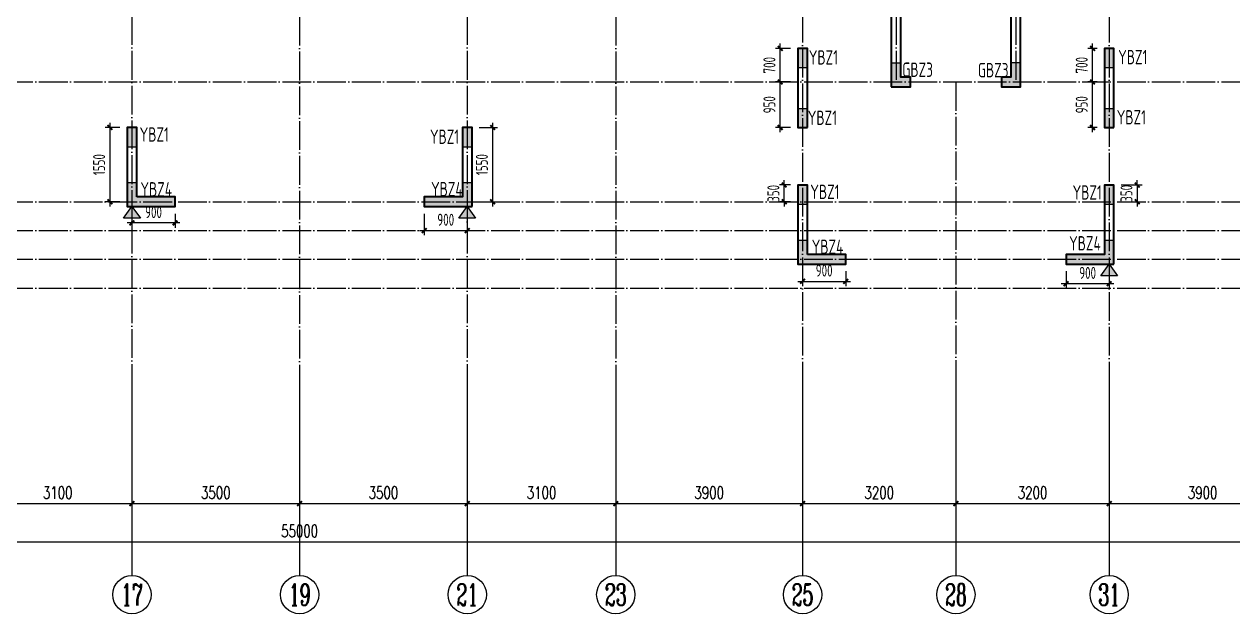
# Model space of a CAD drawing. Extents: x 393367 to 3005760, y 4998 to 826018.
# Drawn here: x 2373485 to 2398716, y 487677 to 499984 of the extents above; entities that cross this region are included whole.
import ezdxf
from ezdxf.enums import TextEntityAlignment as Align

# ---------------------------------------------------------------- set-up
doc = ezdxf.new("R2010")
doc.units = 0
doc.header["$LTSCALE"] = 1000
doc.linetypes.add('DOTE', pattern=[2.42, 2, -0.2, 0.02, -0.2])
doc.linetypes.add('H1墙柱虚线', pattern=[2.8, 2, -0.8])
doc.layers.get('0').update_dxf_attribs({"linetype": 'CONTINUOUS'})
doc.layers.get('Defpoints').update_dxf_attribs({"linetype": 'CONTINUOUS'})
for name, color, linetype in [('AXIS', 3, 'CONTINUOUS'), ('AXIS_TEXT', 7, 'CONTINUOUS'), ('COLU_HATCH', 251, 'CONTINUOUS'), ('COLU_TH', 5, 'CONTINUOUS'), ('DIM', 3, 'CONTINUOUS'), ('DOTE', 8, 'DOTE'), ('S-WALL-WLINE2', 191, 'H1墙柱虚线'), ('S-砼墙', 150, 'CONTINUOUS'), ('TEXT', 7, 'CONTINUOUS'), ('WALL', 130, 'CONTINUOUS')]:
    doc.layers.add(name, color=color, linetype=linetype)
doc.styles.add('_TCH_AXIS', font='COMPLEX', dxfattribs={"bigfont": 'GBCBIG'})
doc.styles.add('_TCH_DIM_T3', font='SIMPLEX', dxfattribs={"width": 0.705882, "bigfont": 'GBCBIG'})
doc.styles.add('COMPLEX', font='COMPLEX')
doc.styles.add('TSSD_Rein', font='Tssdeng.shx', dxfattribs={"width": 0.7, "bigfont": 'hztxt.shx'})
doc.dimstyles.new('_TCH_ARCH&&100', dxfattribs={"dimtxt": 255, "dimasz": 100, "dimexe": 250, "dimexo": 300, "dimgap": 100, "dimtad": 1, "dimdec": 0, "dimzin": 0, "dimdsep": 46, "dimtxsty": '_TCH_DIM_T3', "dimblk": 'ARCHTICK', "dimcen": 0.09, "dimclrt": 7, "dimazin": 2, "dimtfac": 1, "dimtdec": 0, "dimtix": 1, "dimtmove": 2, "dimatfit": 3, "dimldrblk": 'ARCHTICK', "dimfxl": 1, "dimtolj": 1, "dimtzin": 0, "dimarcsym": 0})
doc.dimstyles.new('TSSD_100_100$0', dxfattribs={"dimtxt": 250, "dimasz": 100, "dimexe": 100, "dimexo": 250, "dimgap": 100, "dimtad": 1, "dimdec": 0, "dimzin": 0, "dimdsep": 46, "dimtxsty": 'TSSD_Rein', "dimblk": 'ARCHTICK', "dimcen": 0, "dimdle": 100, "dimclrt": 7, "dimadec": 0, "dimazin": 0, "dimtfac": 1, "dimtdec": 0, "dimtix": 1, "dimtmove": 2, "dimatfit": 3, "dimldrblk": '_tsdbk', "dimfxl": 1, "dimtolj": 1, "dimtzin": 0, "dimarcsym": 0})

# ---------------------------------------------------------------- blocks, each defined once
blk = doc.blocks.new('_ArchTick')
at = {"color": 0, "linetype": 'ByBlock', "const_width": 0.4}
blk.add_lwpolyline([(-0.5, -0.5), (0.5, 0.5)], dxfattribs=at)
blk = doc.blocks.new('*D57')
at = {"layer": 'AXIS', "color": 0, "lineweight": -2, "transparency": 16777216}
for p, q in [((2396135, 492177), (2396135, 489727)), ((2400035, 492177), (2400035, 489727)), ((2396135, 489977), (2400035, 489977))]:
    blk.add_line(p, q, dxfattribs=at)
at = {"layer": 'Defpoints', "color": 0, "transparency": 16777216}
for p in [(2396135, 492477), (2400035, 492477), (2400035, 489977)]:
    blk.add_point(p, dxfattribs=at)
at = {"layer": 'AXIS', "color": 0, "lineweight": -2, "transparency": 16777216, "xscale": 100, "yscale": 100, "zscale": 100, "rotation": 180}
blk.add_blockref('_ArchTick', (2396135, 489977), dxfattribs=at)
at = {"layer": 'AXIS', "color": 0, "lineweight": -2, "transparency": 16777216, "xscale": 100, "yscale": 100, "zscale": 100}
blk.add_blockref('_ArchTick', (2400035, 489977), dxfattribs=at)
at = {"layer": 'AXIS', "color": 7, "transparency": 16777216, "insert": (2398085, 490204), "char_height": 255, "attachment_point": 5, "style": '_TCH_DIM_T3'}
blk.add_mtext('\\A1;3900', dxfattribs=at)
blk = doc.blocks.new('*D58')
at = {"layer": 'AXIS', "color": 0, "lineweight": -2, "transparency": 16777216}
for p, q in [((2392935, 492177), (2392935, 489727)), ((2396135, 492177), (2396135, 489727)), ((2392935, 489977), (2396135, 489977))]:
    blk.add_line(p, q, dxfattribs=at)
at = {"layer": 'Defpoints', "color": 0, "transparency": 16777216}
for p in [(2392935, 492477), (2396135, 492477), (2396135, 489977)]:
    blk.add_point(p, dxfattribs=at)
at = {"layer": 'AXIS', "color": 0, "lineweight": -2, "transparency": 16777216, "xscale": 100, "yscale": 100, "zscale": 100, "rotation": 180}
blk.add_blockref('_ArchTick', (2392935, 489977), dxfattribs=at)
at = {"layer": 'AXIS', "color": 0, "lineweight": -2, "transparency": 16777216, "xscale": 100, "yscale": 100, "zscale": 100}
blk.add_blockref('_ArchTick', (2396135, 489977), dxfattribs=at)
at = {"layer": 'AXIS', "color": 7, "transparency": 16777216, "insert": (2394535, 490204), "char_height": 255, "attachment_point": 5, "style": '_TCH_DIM_T3'}
blk.add_mtext('\\A1;3200', dxfattribs=at)
blk = doc.blocks.new('*D59')
at = {"layer": 'AXIS', "color": 0, "lineweight": -2, "transparency": 16777216}
for p, q in [((2389735, 492177), (2389735, 489727)), ((2392935, 492177), (2392935, 489727)), ((2389735, 489977), (2392935, 489977))]:
    blk.add_line(p, q, dxfattribs=at)
at = {"layer": 'Defpoints', "color": 0, "transparency": 16777216}
for p in [(2389735, 492477), (2392935, 492477), (2392935, 489977)]:
    blk.add_point(p, dxfattribs=at)
at = {"layer": 'AXIS', "color": 0, "lineweight": -2, "transparency": 16777216, "xscale": 100, "yscale": 100, "zscale": 100, "rotation": 180}
blk.add_blockref('_ArchTick', (2389735, 489977), dxfattribs=at)
at = {"layer": 'AXIS', "color": 0, "lineweight": -2, "transparency": 16777216, "xscale": 100, "yscale": 100, "zscale": 100}
blk.add_blockref('_ArchTick', (2392935, 489977), dxfattribs=at)
at = {"layer": 'AXIS', "color": 7, "transparency": 16777216, "insert": (2391335, 490204), "char_height": 255, "attachment_point": 5, "style": '_TCH_DIM_T3'}
blk.add_mtext('\\A1;3200', dxfattribs=at)
blk = doc.blocks.new('*D60')
at = {"layer": 'AXIS', "color": 0, "lineweight": -2, "transparency": 16777216}
for p, q in [((2385835, 492177), (2385835, 489727)), ((2389735, 492177), (2389735, 489727)), ((2385835, 489977), (2389735, 489977))]:
    blk.add_line(p, q, dxfattribs=at)
at = {"layer": 'Defpoints', "color": 0, "transparency": 16777216}
for p in [(2385835, 492477), (2389735, 492477), (2389735, 489977)]:
    blk.add_point(p, dxfattribs=at)
at = {"layer": 'AXIS', "color": 0, "lineweight": -2, "transparency": 16777216, "xscale": 100, "yscale": 100, "zscale": 100, "rotation": 180}
blk.add_blockref('_ArchTick', (2385835, 489977), dxfattribs=at)
at = {"layer": 'AXIS', "color": 0, "lineweight": -2, "transparency": 16777216, "xscale": 100, "yscale": 100, "zscale": 100}
blk.add_blockref('_ArchTick', (2389735, 489977), dxfattribs=at)
at = {"layer": 'AXIS', "color": 7, "transparency": 16777216, "insert": (2387785, 490204), "char_height": 255, "attachment_point": 5, "style": '_TCH_DIM_T3'}
blk.add_mtext('\\A1;3900', dxfattribs=at)
blk = doc.blocks.new('*D61')
at = {"layer": 'AXIS', "color": 0, "lineweight": -2, "transparency": 16777216}
for p, q in [((2382735, 492177), (2382735, 489727)), ((2385835, 492177), (2385835, 489727)), ((2382735, 489977), (2385835, 489977))]:
    blk.add_line(p, q, dxfattribs=at)
at = {"layer": 'Defpoints', "color": 0, "transparency": 16777216}
for p in [(2382735, 492477), (2385835, 492477), (2385835, 489977)]:
    blk.add_point(p, dxfattribs=at)
at = {"layer": 'AXIS', "color": 0, "lineweight": -2, "transparency": 16777216, "xscale": 100, "yscale": 100, "zscale": 100, "rotation": 180}
blk.add_blockref('_ArchTick', (2382735, 489977), dxfattribs=at)
at = {"layer": 'AXIS', "color": 0, "lineweight": -2, "transparency": 16777216, "xscale": 100, "yscale": 100, "zscale": 100}
blk.add_blockref('_ArchTick', (2385835, 489977), dxfattribs=at)
at = {"layer": 'AXIS', "color": 7, "transparency": 16777216, "insert": (2384285, 490204), "char_height": 255, "attachment_point": 5, "style": '_TCH_DIM_T3'}
blk.add_mtext('\\A1;3100', dxfattribs=at)
blk = doc.blocks.new('*D62')
at = {"layer": 'AXIS', "color": 0, "lineweight": -2, "transparency": 16777216}
for p, q in [((2379235, 492177), (2379235, 489727)), ((2382735, 492177), (2382735, 489727)), ((2379235, 489977), (2382735, 489977))]:
    blk.add_line(p, q, dxfattribs=at)
at = {"layer": 'Defpoints', "color": 0, "transparency": 16777216}
for p in [(2379235, 492477), (2382735, 492477), (2382735, 489977)]:
    blk.add_point(p, dxfattribs=at)
at = {"layer": 'AXIS', "color": 0, "lineweight": -2, "transparency": 16777216, "xscale": 100, "yscale": 100, "zscale": 100, "rotation": 180}
blk.add_blockref('_ArchTick', (2379235, 489977), dxfattribs=at)
at = {"layer": 'AXIS', "color": 0, "lineweight": -2, "transparency": 16777216, "xscale": 100, "yscale": 100, "zscale": 100}
blk.add_blockref('_ArchTick', (2382735, 489977), dxfattribs=at)
at = {"layer": 'AXIS', "color": 7, "transparency": 16777216, "insert": (2380985, 490204), "char_height": 255, "attachment_point": 5, "style": '_TCH_DIM_T3'}
blk.add_mtext('\\A1;3500', dxfattribs=at)
blk = doc.blocks.new('*D106')
at = {"layer": 'AXIS', "color": 0, "lineweight": -2, "transparency": 16777216}
for p, q in [((2372635, 492177), (2372635, 489727)), ((2375735, 492177), (2375735, 489727)), ((2372635, 489977), (2375735, 489977))]:
    blk.add_line(p, q, dxfattribs=at)
at = {"layer": 'Defpoints', "color": 0, "transparency": 16777216}
for p in [(2372635, 492477), (2375735, 492477), (2375735, 489977)]:
    blk.add_point(p, dxfattribs=at)
at = {"layer": 'AXIS', "color": 0, "lineweight": -2, "transparency": 16777216, "xscale": 100, "yscale": 100, "zscale": 100, "rotation": 180}
blk.add_blockref('_ArchTick', (2372635, 489977), dxfattribs=at)
at = {"layer": 'AXIS', "color": 0, "lineweight": -2, "transparency": 16777216, "xscale": 100, "yscale": 100, "zscale": 100}
blk.add_blockref('_ArchTick', (2375735, 489977), dxfattribs=at)
at = {"layer": 'AXIS', "color": 7, "transparency": 16777216, "insert": (2374185, 490204), "char_height": 255, "attachment_point": 5, "style": '_TCH_DIM_T3'}
blk.add_mtext('\\A1;3100', dxfattribs=at)
blk = doc.blocks.new('*D107')
at = {"layer": 'AXIS', "color": 0, "lineweight": -2, "transparency": 16777216}
for p, q in [((2375735, 492177), (2375735, 489727)), ((2379235, 492177), (2379235, 489727)), ((2375735, 489977), (2379235, 489977))]:
    blk.add_line(p, q, dxfattribs=at)
at = {"layer": 'Defpoints', "color": 0, "transparency": 16777216}
for p in [(2375735, 492477), (2379235, 492477), (2379235, 489977)]:
    blk.add_point(p, dxfattribs=at)
at = {"layer": 'AXIS', "color": 0, "lineweight": -2, "transparency": 16777216, "xscale": 100, "yscale": 100, "zscale": 100, "rotation": 180}
blk.add_blockref('_ArchTick', (2375735, 489977), dxfattribs=at)
at = {"layer": 'AXIS', "color": 0, "lineweight": -2, "transparency": 16777216, "xscale": 100, "yscale": 100, "zscale": 100}
blk.add_blockref('_ArchTick', (2379235, 489977), dxfattribs=at)
at = {"layer": 'AXIS', "color": 7, "transparency": 16777216, "insert": (2377485, 490204), "char_height": 255, "attachment_point": 5, "style": '_TCH_DIM_T3'}
blk.add_mtext('\\A1;3500', dxfattribs=at)
blk = doc.blocks.new('*D108')
at = {"layer": 'AXIS', "color": 0, "lineweight": -2, "transparency": 16777216}
for p, q in [((2351735, 492177), (2351735, 488927)), ((2406735, 492177), (2406735, 488927)), ((2351735, 489177), (2406735, 489177))]:
    blk.add_line(p, q, dxfattribs=at)
at = {"layer": 'Defpoints', "color": 0, "transparency": 16777216}
for p in [(2351735, 492477), (2406735, 492477), (2406735, 489177)]:
    blk.add_point(p, dxfattribs=at)
at = {"layer": 'AXIS', "color": 0, "lineweight": -2, "transparency": 16777216, "xscale": 100, "yscale": 100, "zscale": 100, "rotation": 180}
blk.add_blockref('_ArchTick', (2351735, 489177), dxfattribs=at)
at = {"layer": 'AXIS', "color": 0, "lineweight": -2, "transparency": 16777216, "xscale": 100, "yscale": 100, "zscale": 100}
blk.add_blockref('_ArchTick', (2406735, 489177), dxfattribs=at)
at = {"layer": 'AXIS', "color": 7, "transparency": 16777216, "insert": (2379235, 489404), "char_height": 255, "attachment_point": 5, "style": '_TCH_DIM_T3'}
blk.add_mtext('\\A1;55000', dxfattribs=at)
blk = doc.blocks.new('_axiso')
blk.add_circle((0, 0), 0.5)
at = {"layer": 'AXIS_TEXT', "style": 'COMPLEX', "width": 1.041667}
blk.add_attdef('A', text='', height=0.56, dxfattribs=at).set_placement((-0.25, -0.28), (0.25, -0.28), align=Align.FIT)
blk = doc.blocks.new('*D181')
at = {"layer": 'Defpoints', "color": 0, "transparency": 16777216}
for p in [(2375735, 497827), (2375274, 496277), (2375735, 496277)]:
    blk.add_point(p, dxfattribs=at)
at = {"layer": 'DIM', "color": 0, "lineweight": -2, "transparency": 16777216}
for p, q in [((2375485, 497827), (2375174, 497827)), ((2375274, 497927), (2375274, 496177)), ((2375485, 496277), (2375174, 496277))]:
    blk.add_line(p, q, dxfattribs=at)
at = {"layer": 'DIM', "color": 0, "lineweight": -2, "transparency": 16777216, "xscale": 100, "yscale": 100, "zscale": 100}
for p, rotation in [((2375274, 497827), 90), ((2375274, 496277), 270)]:
    blk.add_blockref('_ArchTick', p, dxfattribs=dict(at, rotation=rotation))
at = {"layer": 'DIM', "color": 7, "transparency": 16777216, "insert": (2375049, 497052), "char_height": 250, "attachment_point": 5, "rotation": 90, "style": 'TSSD_Rein'}
blk.add_mtext('\\A1;1550', dxfattribs=at)
blk = doc.blocks.new('_tsdbk')
blk.add_line((-1, 0), (0, 0))
at = {"const_width": 0.5}
blk.add_lwpolyline([(-0.7, -0.7), (0.7, 0.7)], dxfattribs=at)
blk = doc.blocks.new('*D182')
at = {"layer": 'Defpoints', "color": 0, "transparency": 16777216}
for p in [(2375735, 496277), (2376635, 496277), (2375735, 495836)]:
    blk.add_point(p, dxfattribs=at)
at = {"layer": 'DIM', "color": 0, "lineweight": -2, "transparency": 16777216}
for p, q in [((2376735, 495836), (2375635, 495836)), ((2375735, 496027), (2375735, 495736)), ((2376635, 496027), (2376635, 495736))]:
    blk.add_line(p, q, dxfattribs=at)
at = {"layer": 'DIM', "color": 0, "lineweight": -2, "transparency": 16777216, "xscale": 100, "yscale": 100, "zscale": 100, "rotation": 180}
blk.add_blockref('_ArchTick', (2375735, 495836), dxfattribs=at)
at = {"layer": 'DIM', "color": 0, "lineweight": -2, "transparency": 16777216, "xscale": 100, "yscale": 100, "zscale": 100}
blk.add_blockref('_ArchTick', (2376635, 495836), dxfattribs=at)
at = {"layer": 'DIM', "color": 7, "transparency": 16777216, "insert": (2376185, 496061), "char_height": 250, "attachment_point": 5, "style": 'TSSD_Rein'}
blk.add_mtext('\\A1;900', dxfattribs=at)
blk = doc.blocks.new('*D226')
at = {"layer": 'Defpoints', "color": 0, "transparency": 16777216}
for p in [(2381835, 496277), (2382735, 496277), (2382735, 495677)]:
    blk.add_point(p, dxfattribs=at)
at = {"layer": 'DIM', "color": 0, "lineweight": -2, "transparency": 16777216}
for p, q in [((2381835, 496027), (2381835, 495577)), ((2382735, 496027), (2382735, 495577)), ((2381735, 495677), (2382835, 495677))]:
    blk.add_line(p, q, dxfattribs=at)
at = {"layer": 'DIM', "color": 0, "lineweight": -2, "transparency": 16777216, "xscale": 100, "yscale": 100, "zscale": 100, "rotation": 180}
blk.add_blockref('_ArchTick', (2381835, 495677), dxfattribs=at)
at = {"layer": 'DIM', "color": 0, "lineweight": -2, "transparency": 16777216, "xscale": 100, "yscale": 100, "zscale": 100}
blk.add_blockref('_ArchTick', (2382735, 495677), dxfattribs=at)
at = {"layer": 'DIM', "color": 7, "transparency": 16777216, "insert": (2382285, 495902), "char_height": 250, "attachment_point": 5, "style": 'TSSD_Rein'}
blk.add_mtext('\\A1;900', dxfattribs=at)
blk = doc.blocks.new('*D227')
at = {"layer": 'Defpoints', "color": 0, "transparency": 16777216}
for p in [(2382735, 497827), (2383265, 497827), (2382735, 496277)]:
    blk.add_point(p, dxfattribs=at)
at = {"layer": 'DIM', "color": 0, "lineweight": -2, "transparency": 16777216}
for p, q in [((2382985, 497827), (2383365, 497827)), ((2383265, 496177), (2383265, 497927)), ((2382985, 496277), (2383365, 496277))]:
    blk.add_line(p, q, dxfattribs=at)
at = {"layer": 'DIM', "color": 0, "lineweight": -2, "transparency": 16777216, "xscale": 100, "yscale": 100, "zscale": 100}
for p, rotation in [((2383265, 497827), 90), ((2383265, 496277), 270)]:
    blk.add_blockref('_ArchTick', p, dxfattribs=dict(at, rotation=rotation))
at = {"layer": 'DIM', "color": 7, "transparency": 16777216, "insert": (2383040, 497052), "char_height": 250, "attachment_point": 5, "rotation": 90, "style": 'TSSD_Rein'}
blk.add_mtext('\\A1;1550', dxfattribs=at)
blk = doc.blocks.new('*D228')
at = {"layer": 'Defpoints', "color": 0, "transparency": 16777216}
for p in [(2389350, 496627), (2389735, 496627), (2389735, 496277)]:
    blk.add_point(p, dxfattribs=at)
at = {"layer": 'DIM', "color": 0, "lineweight": -2, "transparency": 16777216}
for p, q in [((2389485, 496627), (2389250, 496627)), ((2389350, 496627), (2389350, 496727)), ((2389350, 496277), (2389350, 496627)), ((2389485, 496277), (2389250, 496277)), ((2389350, 496277), (2389350, 496177))]:
    blk.add_line(p, q, dxfattribs=at)
at = {"layer": 'DIM', "color": 0, "lineweight": -2, "transparency": 16777216, "xscale": 100, "yscale": 100, "zscale": 100}
for p, rotation in [((2389350, 496627), 270), ((2389350, 496277), 90)]:
    blk.add_blockref('_ArchTick', p, dxfattribs=dict(at, rotation=rotation))
at = {"layer": 'DIM', "color": 7, "transparency": 16777216, "insert": (2389125, 496452), "char_height": 250, "attachment_point": 5, "rotation": 90, "style": 'TSSD_Rein'}
blk.add_mtext('\\A1;350', dxfattribs=at)
blk = doc.blocks.new('*D211')
at = {"layer": 'Defpoints', "color": 0, "transparency": 16777216}
for p in [(2389735, 495077), (2390635, 495077), (2390635, 494616)]:
    blk.add_point(p, dxfattribs=at)
at = {"layer": 'DIM', "color": 0, "lineweight": -2, "transparency": 16777216}
for p, q in [((2389735, 494827), (2389735, 494516)), ((2390635, 494827), (2390635, 494516)), ((2389635, 494616), (2390735, 494616))]:
    blk.add_line(p, q, dxfattribs=at)
at = {"layer": 'DIM', "color": 0, "lineweight": -2, "transparency": 16777216, "xscale": 100, "yscale": 100, "zscale": 100, "rotation": 180}
blk.add_blockref('_ArchTick', (2389735, 494616), dxfattribs=at)
at = {"layer": 'DIM', "color": 0, "lineweight": -2, "transparency": 16777216, "xscale": 100, "yscale": 100, "zscale": 100}
blk.add_blockref('_ArchTick', (2390635, 494616), dxfattribs=at)
at = {"layer": 'DIM', "color": 7, "transparency": 16777216, "insert": (2390185, 494841), "char_height": 250, "attachment_point": 5, "style": 'TSSD_Rein'}
blk.add_mtext('\\A1;900', dxfattribs=at)
blk = doc.blocks.new('*D212')
at = {"layer": 'Defpoints', "color": 0, "transparency": 16777216}
for p in [(2395235, 495077), (2396135, 495077), (2395235, 494567)]:
    blk.add_point(p, dxfattribs=at)
at = {"layer": 'DIM', "color": 0, "lineweight": -2, "transparency": 16777216}
for p, q in [((2395235, 494827), (2395235, 494467)), ((2396135, 494827), (2396135, 494467)), ((2396235, 494567), (2395135, 494567))]:
    blk.add_line(p, q, dxfattribs=at)
at = {"layer": 'DIM', "color": 0, "lineweight": -2, "transparency": 16777216, "xscale": 100, "yscale": 100, "zscale": 100, "rotation": 180}
blk.add_blockref('_ArchTick', (2395235, 494567), dxfattribs=at)
at = {"layer": 'DIM', "color": 0, "lineweight": -2, "transparency": 16777216, "xscale": 100, "yscale": 100, "zscale": 100}
blk.add_blockref('_ArchTick', (2396135, 494567), dxfattribs=at)
at = {"layer": 'DIM', "color": 7, "transparency": 16777216, "insert": (2395685, 494792), "char_height": 250, "attachment_point": 5, "style": 'TSSD_Rein'}
blk.add_mtext('\\A1;900', dxfattribs=at)
blk = doc.blocks.new('*D213')
at = {"layer": 'Defpoints', "color": 0, "transparency": 16777216}
for p in [(2396135, 496627), (2396135, 496277), (2396721, 496277)]:
    blk.add_point(p, dxfattribs=at)
at = {"layer": 'DIM', "color": 0, "lineweight": -2, "transparency": 16777216}
for p, q in [((2396385, 496627), (2396821, 496627)), ((2396721, 496627), (2396721, 496727)), ((2396721, 496627), (2396721, 496277)), ((2396385, 496277), (2396821, 496277)), ((2396721, 496277), (2396721, 496177))]:
    blk.add_line(p, q, dxfattribs=at)
at = {"layer": 'DIM', "color": 0, "lineweight": -2, "transparency": 16777216, "xscale": 100, "yscale": 100, "zscale": 100}
for p, rotation in [((2396721, 496627), 270), ((2396721, 496277), 90)]:
    blk.add_blockref('_ArchTick', p, dxfattribs=dict(at, rotation=rotation))
at = {"layer": 'DIM', "color": 7, "transparency": 16777216, "insert": (2396496, 496452), "char_height": 250, "attachment_point": 5, "rotation": 90, "style": 'TSSD_Rein'}
blk.add_mtext('\\A1;350', dxfattribs=at)
blk = doc.blocks.new('*D214')
at = {"layer": 'Defpoints', "color": 0, "transparency": 16777216}
for p in [(2389267, 498777), (2389735, 498777), (2389735, 497827)]:
    blk.add_point(p, dxfattribs=at)
at = {"layer": 'DIM', "color": 0, "lineweight": -2, "transparency": 16777216}
for p, q in [((2389267, 497727), (2389267, 498877)), ((2389485, 498777), (2389167, 498777)), ((2389485, 497827), (2389167, 497827))]:
    blk.add_line(p, q, dxfattribs=at)
at = {"layer": 'DIM', "color": 0, "lineweight": -2, "transparency": 16777216, "xscale": 100, "yscale": 100, "zscale": 100}
for p, rotation in [((2389267, 498777), 90), ((2389267, 497827), 270)]:
    blk.add_blockref('_ArchTick', p, dxfattribs=dict(at, rotation=rotation))
at = {"layer": 'DIM', "color": 7, "transparency": 16777216, "insert": (2389042, 498302), "char_height": 250, "attachment_point": 5, "rotation": 90, "style": 'TSSD_Rein'}
blk.add_mtext('\\A1;950', dxfattribs=at)
blk = doc.blocks.new('*D215')
at = {"layer": 'Defpoints', "color": 0, "transparency": 16777216}
for p in [(2389267, 499477), (2389735, 499477), (2389735, 498777)]:
    blk.add_point(p, dxfattribs=at)
at = {"layer": 'DIM', "color": 0, "lineweight": -2, "transparency": 16777216}
for p, q in [((2389485, 499477), (2389167, 499477)), ((2389267, 498677), (2389267, 499577)), ((2389485, 498777), (2389167, 498777))]:
    blk.add_line(p, q, dxfattribs=at)
at = {"layer": 'DIM', "color": 0, "lineweight": -2, "transparency": 16777216, "xscale": 100, "yscale": 100, "zscale": 100}
for p, rotation in [((2389267, 499477), 90), ((2389267, 498777), 270)]:
    blk.add_blockref('_ArchTick', p, dxfattribs=dict(at, rotation=rotation))
at = {"layer": 'DIM', "color": 7, "transparency": 16777216, "insert": (2389042, 499127), "char_height": 250, "attachment_point": 5, "rotation": 90, "style": 'TSSD_Rein'}
blk.add_mtext('\\A1;700', dxfattribs=at)
blk = doc.blocks.new('*D216')
at = {"layer": 'Defpoints', "color": 0, "transparency": 16777216}
for p in [(2395787, 498777), (2396135, 498777), (2396135, 497827)]:
    blk.add_point(p, dxfattribs=at)
at = {"layer": 'DIM', "color": 0, "lineweight": -2, "transparency": 16777216}
for p, q in [((2395787, 497727), (2395787, 498877)), ((2395885, 498777), (2395687, 498777)), ((2395885, 497827), (2395687, 497827))]:
    blk.add_line(p, q, dxfattribs=at)
at = {"layer": 'DIM', "color": 0, "lineweight": -2, "transparency": 16777216, "xscale": 100, "yscale": 100, "zscale": 100}
for p, rotation in [((2395787, 498777), 90), ((2395787, 497827), 270)]:
    blk.add_blockref('_ArchTick', p, dxfattribs=dict(at, rotation=rotation))
at = {"layer": 'DIM', "color": 7, "transparency": 16777216, "insert": (2395562, 498302), "char_height": 250, "attachment_point": 5, "rotation": 90, "style": 'TSSD_Rein'}
blk.add_mtext('\\A1;950', dxfattribs=at)
blk = doc.blocks.new('*D217')
at = {"layer": 'Defpoints', "color": 0, "transparency": 16777216}
for p in [(2395787, 499477), (2396135, 499477), (2396135, 498777)]:
    blk.add_point(p, dxfattribs=at)
at = {"layer": 'DIM', "color": 0, "lineweight": -2, "transparency": 16777216}
for p, q in [((2395885, 499477), (2395687, 499477)), ((2395787, 498677), (2395787, 499577)), ((2395885, 498777), (2395687, 498777))]:
    blk.add_line(p, q, dxfattribs=at)
at = {"layer": 'DIM', "color": 0, "lineweight": -2, "transparency": 16777216, "xscale": 100, "yscale": 100, "zscale": 100}
for p, rotation in [((2395787, 499477), 90), ((2395787, 498777), 270)]:
    blk.add_blockref('_ArchTick', p, dxfattribs=dict(at, rotation=rotation))
at = {"layer": 'DIM', "color": 7, "transparency": 16777216, "insert": (2395562, 499127), "char_height": 250, "attachment_point": 5, "rotation": 90, "style": 'TSSD_Rein'}
blk.add_mtext('\\A1;700', dxfattribs=at)

msp = doc.modelspace()

# ---------------------------------------------------------------- hatches: boundary and pattern name
at = {"layer": 'COLU_HATCH'}
for points in [[(2389834.95068, 499476.99072), (2389634.95068, 499476.99072), (2389634.95068, 499076.99072), (2389834.95068, 499076.99072)], [(2396235.14402, 499476.99072), (2396035.14402, 499476.99072), (2396035.14402, 499076.99072), (2396235.14402, 499076.99072)], [(2391784.94917, 498876.99389), (2391984.94917, 498876.99389), (2391984.94917, 498676.99389), (2391584.94917, 498676.99389), (2391584.94917, 499176.99389), (2391784.94917, 499176.99389)], [(2394085.14553, 498876.99389), (2393885.14553, 498876.99389), (2393885.14553, 498676.99389), (2394285.14553, 498676.99389), (2394285.14553, 499176.99389), (2394085.14553, 499176.99389)], [(2389834.95068, 497826.99078), (2389634.95068, 497826.99078), (2389634.95068, 498226.99078), (2389834.95068, 498226.99078)], [(2396235.14403, 497826.99078), (2396035.14403, 497826.99078), (2396035.14402, 498226.99078), (2396235.14402, 498226.99078)], [(2375834.95231, 497826.98967), (2375634.95231, 497826.98967), (2375634.95231, 497426.98967), (2375834.95231, 497426.98967)], [(2382834.95265, 497426.98967), (2382834.95265, 497826.98967), (2382634.95265, 497826.98967), (2382634.95265, 497426.98967)], [(2375834.95231, 496376.98971), (2376634.95861, 496376.98971), (2376634.95861, 496176.98971), (2375634.95231, 496176.98971), (2375634.95231, 496676.98971), (2375834.95231, 496676.98971)], [(2382634.95265, 496376.98971), (2382634.95265, 496676.98971), (2382834.95265, 496676.98971), (2382834.95265, 496176.98971), (2381834.94635, 496176.98971), (2381834.94635, 496376.98971)], [(2389834.95068, 496626.99054), (2389634.95068, 496626.99054), (2389634.95068, 496226.99054), (2389834.95068, 496226.99054)], [(2396235.14403, 496226.99054), (2396235.14403, 496626.99054), (2396035.14403, 496626.99054), (2396035.14403, 496226.99054)], [(2389834.95068, 495176.9906), (2390634.94917, 495176.9906), (2390634.94917, 494976.9906), (2389634.95068, 494976.9906), (2389634.95068, 495476.9906), (2389834.95068, 495476.9906)], [(2396035.14403, 495176.9906), (2396035.14403, 495476.9906), (2396235.14403, 495476.9906), (2396235.14403, 494976.9906), (2395235.14553, 494976.9906), (2395235.14553, 495176.9906)]]:
    msp.add_hatch(color=256, dxfattribs=at).paths.add_polyline_path(points)
at = {"layer": 'S-WALL-WLINE2'}
for points in [[(2375559.75935, 495933.31985), (2375734.75935, 496176.98971), (2375909.75935, 495933.31985)], [(2382559.75935, 495933.31985), (2382734.75935, 496176.98971), (2382909.75935, 495933.31985)], [(2395959.75935, 494733.32074), (2396134.75935, 494976.9906), (2396309.75935, 494733.32074)]]:
    msp.add_hatch(color=256, dxfattribs=at).paths.add_polyline_path(points)

# ---------------------------------------------------------------- linework, layer by layer
at = {"layer": 'AXIS'}
for p, q in [((2375734.75935, 492476.98994), (2375734.75935, 488476.98994)), ((2379234.75935, 492476.98994), (2379234.75935, 488476.98994)), ((2382734.75935, 492476.98994), (2382734.75935, 488476.98994)), ((2385834.75935, 492476.98994), (2385834.75935, 488476.98994)), ((2389734.75935, 492476.98994), (2389734.75935, 488476.98994)), ((2392934.75935, 492476.98994), (2392934.75935, 488476.98994)), ((2396134.75935, 492476.98994), (2396134.75935, 488476.98994))]:
    msp.add_line(p, q, dxfattribs=at)
at = {"layer": 'COLU_TH'}
for points in [[(2389834.95068, 499476.99072), (2389634.95068, 499476.99072), (2389634.95068, 499076.99072), (2389834.95068, 499076.99072)], [(2396235.14402, 499476.99072), (2396035.14402, 499476.99072), (2396035.14402, 499076.99072), (2396235.14402, 499076.99072)], [(2391784.94917, 498876.99389), (2391984.94917, 498876.99389), (2391984.94917, 498676.99389), (2391584.94917, 498676.99389), (2391584.94917, 499176.99389), (2391784.94917, 499176.99389)], [(2394085.14553, 498876.99389), (2393885.14553, 498876.99389), (2393885.14553, 498676.99389), (2394285.14553, 498676.99389), (2394285.14553, 499176.99389), (2394085.14553, 499176.99389)], [(2389834.95068, 497826.99078), (2389634.95068, 497826.99078), (2389634.95068, 498226.99078), (2389834.95068, 498226.99078)], [(2396235.14403, 497826.99078), (2396035.14403, 497826.99078), (2396035.14402, 498226.99078), (2396235.14402, 498226.99078)], [(2375834.95231, 497826.98967), (2375634.95231, 497826.98967), (2375634.95231, 497426.98967), (2375834.95231, 497426.98967)], [(2382834.95265, 497426.98967), (2382834.95265, 497826.98967), (2382634.95265, 497826.98967), (2382634.95265, 497426.98967)], [(2375834.95231, 496376.98971), (2376634.95861, 496376.98971), (2376634.95861, 496176.98971), (2375634.95231, 496176.98971), (2375634.95231, 496676.98971), (2375834.95231, 496676.98971)], [(2382634.95265, 496376.98971), (2382634.95265, 496676.98971), (2382834.95265, 496676.98971), (2382834.95265, 496176.98971), (2381834.94635, 496176.98971), (2381834.94635, 496376.98971)], [(2389834.95068, 496626.99054), (2389634.95068, 496626.99054), (2389634.95068, 496226.99054), (2389834.95068, 496226.99054)], [(2396235.14403, 496226.99054), (2396235.14403, 496626.99054), (2396035.14403, 496626.99054), (2396035.14403, 496226.99054)], [(2389834.95068, 495176.9906), (2390634.94917, 495176.9906), (2390634.94917, 494976.9906), (2389634.95068, 494976.9906), (2389634.95068, 495476.9906), (2389834.95068, 495476.9906)], [(2396035.14403, 495176.9906), (2396035.14403, 495476.9906), (2396235.14403, 495476.9906), (2396235.14403, 494976.9906), (2395235.14553, 494976.9906), (2395235.14553, 495176.9906)]]:
    msp.add_lwpolyline(points, close=True, dxfattribs=at)
at = {"layer": 'DOTE', "linetype": 'DOTE', "ltscale": 0.3}
for p, q in [((2379234.75935, 511026.98994), (2379234.75935, 492476.98994)), ((2385834.75935, 511026.98994), (2385834.75935, 492476.98994)), ((2389734.75935, 502376.98994), (2389734.75935, 492476.98994)), ((2396134.75935, 502376.98994), (2396134.75935, 492476.98994)), ((2375734.75935, 500876.98994), (2375734.75935, 492476.98994)), ((2382734.75935, 500876.98994), (2382734.75935, 492476.98994)), ((2391684.75935, 500876.98994), (2391684.75935, 498776.98994)), ((2394184.75935, 500876.98994), (2394184.75935, 498776.98994)), ((2349834.75935, 498776.98994), (2408634.75935, 498776.98994)), ((2392934.75935, 498776.98994), (2392934.75935, 492476.98994)), ((2349834.75935, 496276.98994), (2408634.75935, 496276.98994)), ((2349834.75935, 495676.98994), (2408634.75935, 495676.98994)), ((2349834.75935, 495076.98994), (2408634.75935, 495076.98994)), ((2349834.75935, 494476.98994), (2408634.75935, 494476.98994))]:
    msp.add_line(p, q, dxfattribs=at)
at = {"layer": 'S-砼墙', "color": 150, "lineweight": 35}
for points in [[(2391584.94917, 498676.99389), (2391984.94917, 498676.99389), (2391984.94917, 498876.99389), (2391784.94917, 498876.99389), (2391784.94917, 500976.92885), (2391434.93846, 500976.93599), (2391434.95988, 500776.93599), (2391584.94917, 500776.94313)], [(2394435.1459, 500776.94707), (2394435.14516, 500976.94707), (2394085.14553, 500976.94578), (2394085.14553, 498876.99389), (2393885.14553, 498876.99389), (2393885.14553, 498676.99389), (2394285.14553, 498676.99389), (2394285.14553, 500776.94652)], [(2389834.95068, 497826.99078), (2389834.95068, 499476.99072), (2389634.95068, 499476.99072), (2389634.95068, 497826.99078)], [(2396235.14403, 497826.99078), (2396235.14402, 499476.99072), (2396035.14402, 499476.99072), (2396035.14403, 497826.99078)], [(2375834.95231, 496376.98971), (2375834.95231, 497826.98967), (2375634.95231, 497826.98967), (2375634.95231, 496176.98971), (2376634.95861, 496176.98971), (2376634.95861, 496376.98971)], [(2382834.95265, 496176.98971), (2382834.95265, 497826.98967), (2382634.95265, 497826.98967), (2382634.95265, 496376.98971), (2381834.94635, 496376.98971), (2381834.94635, 496176.98971)], [(2389834.95068, 495176.9906), (2389834.95068, 496626.99054), (2389634.95068, 496626.99054), (2389634.95068, 494976.9906), (2390634.94917, 494976.9906), (2390634.94917, 495176.9906)], [(2396235.14403, 494976.9906), (2396235.14403, 496626.99054), (2396035.14403, 496626.99054), (2396035.14403, 495176.9906), (2395235.14553, 495176.9906), (2395235.14553, 494976.9906)]]:
    msp.add_lwpolyline(points, close=True, dxfattribs=at)
at = {"layer": 'WALL', "color": 0, "linetype": 'ByBlock'}
for points in [[(2375559.75935, 495933.31985), (2375734.75935, 496176.98971), (2375909.75935, 495933.31985), (2375559.75935, 495933.31985)], [(2382559.75935, 495933.31985), (2382734.75935, 496176.98971), (2382909.75935, 495933.31985), (2382559.75935, 495933.31985)], [(2395959.75935, 494733.32074), (2396134.75935, 494976.9906), (2396309.75935, 494733.32074), (2395959.75935, 494733.32074)]]:
    msp.add_lwpolyline(points, close=True, dxfattribs=at)

# ---------------------------------------------------------------- block references
at = {"layer": 'AXIS'}
ref = msp.add_blockref('_axiso', (2375734.75935, 488076.98994), dxfattribs=dict(at, xscale=800, yscale=800, zscale=800))
ref.add_attrib('A', '17', dxfattribs={"layer": 'AXIS_TEXT', "height": 452.54834, "style": '_TCH_AXIS', "width": 0.724138}).set_placement((2375508.48518, 487850.71577), (2375961.03352, 487850.71577), align=Align.FIT)
ref = msp.add_blockref('_axiso', (2379234.75935, 488076.98994), dxfattribs=dict(at, xscale=800, yscale=800, zscale=800))
ref.add_attrib('A', '19', dxfattribs={"layer": 'AXIS_TEXT', "height": 452.54834, "style": '_TCH_AXIS', "width": 0.724138}).set_placement((2379008.48518, 487850.71577), (2379461.03352, 487850.71577), align=Align.FIT)
ref = msp.add_blockref('_axiso', (2382734.75935, 488076.98994), dxfattribs=dict(at, xscale=800, yscale=800, zscale=800))
ref.add_attrib('A', '21', dxfattribs={"layer": 'AXIS_TEXT', "height": 452.54834, "style": '_TCH_AXIS', "width": 0.724138}).set_placement((2382508.48518, 487850.71577), (2382961.03352, 487850.71577), align=Align.FIT)
ref = msp.add_blockref('_axiso', (2385834.75935, 488076.98994), dxfattribs=dict(at, xscale=800, yscale=800, zscale=800))
ref.add_attrib('A', '23', dxfattribs={"layer": 'AXIS_TEXT', "height": 452.54834, "style": '_TCH_AXIS', "width": 0.617647}).set_placement((2385608.48518, 487850.71577), (2386061.03352, 487850.71577), align=Align.FIT)
ref = msp.add_blockref('_axiso', (2389734.75935, 488076.98994), dxfattribs=dict(at, xscale=800, yscale=800, zscale=800))
ref.add_attrib('A', '25', dxfattribs={"layer": 'AXIS_TEXT', "height": 452.54834, "style": '_TCH_AXIS', "width": 0.617647}).set_placement((2389508.48518, 487850.71577), (2389961.03352, 487850.71577), align=Align.FIT)
ref = msp.add_blockref('_axiso', (2392934.75935, 488076.98994), dxfattribs=dict(at, xscale=800, yscale=800, zscale=800))
ref.add_attrib('A', '28', dxfattribs={"layer": 'AXIS_TEXT', "height": 452.54834, "style": '_TCH_AXIS', "width": 0.617647}).set_placement((2392708.48518, 487850.71577), (2393161.03352, 487850.71577), align=Align.FIT)
ref = msp.add_blockref('_axiso', (2396134.75935, 488076.98994), dxfattribs=dict(at, xscale=800, yscale=800, zscale=800))
ref.add_attrib('A', '31', dxfattribs={"layer": 'AXIS_TEXT', "height": 452.54834, "style": '_TCH_AXIS', "width": 0.75}).set_placement((2395908.48518, 487850.71577), (2396361.03352, 487850.71577), align=Align.FIT)

# ---------------------------------------------------------------- texts
at = {"layer": 'TEXT', "color": 30, "style": 'TSSD_Rein', "width": 0.7}
for s, p in [('YBZ1', (2389864.06603, 499140.76846)), ('YBZ1', (2396323.10983, 499147.65914)), ('YBZ1', (2389843.17334, 497880.3312)), ('YBZ1', (2396292.74275, 497890.07332)), ('YBZ1', (2375895.12771, 497531.23446)), ('YBZ1', (2381955.94143, 497484.64443)), ('YBZ4', (2375911.46473, 496386.31109)), ('YBZ4', (2381978.05981, 496389.8963)), ('YBZ1', (2389896.20498, 496333.99535)), ('YBZ1', (2395371.51633, 496321.48172)), ('YBZ4', (2395298.74888, 495260.34681)), ('YBZ4', (2389925.35021, 495187.58866))]:
    msp.add_text(s, height=300, dxfattribs=at).set_placement(p)
at = {"layer": 'TEXT', "style": 'TSSD_Rein', "width": 0.7}
for p in [(2391815.8407, 498883.20685), (2393393.20648, 498874.96108)]:
    msp.add_text('GBZ3', height=300, dxfattribs=at).set_placement(p)

# ---------------------------------------------------------------- dimensions: what is measured, and where the dimension line sits
at = {"layer": 'AXIS'}
for p1, p2, distance, picture, middle in [((2351734.75935, 492476.98994), (2406734.75935, 492476.98994), -3300, '*D108', (2379234.75935, 489404.48994)), ((2372634.75935, 492476.98994), (2375734.75935, 492476.98994), -2500, '*D106', (2374184.75935, 490204.48994)), ((2375734.75935, 492476.98994), (2379234.75935, 492476.98994), -2500, '*D107', (2377484.75935, 490204.48994)), ((2379234.75935, 492476.98994), (2382734.75935, 492476.98994), -2500, '*D62', (2380984.75935, 490204.48994)), ((2382734.75935, 492476.98994), (2385834.75935, 492476.98994), -2500, '*D61', (2384284.75935, 490204.48994)), ((2385834.75935, 492476.98994), (2389734.75935, 492476.98994), -2500, '*D60', (2387784.75935, 490204.48994)), ((2389734.75935, 492476.98994), (2392934.75935, 492476.98994), -2500, '*D59', (2391334.75935, 490204.48994)), ((2392934.75935, 492476.98994), (2396134.75935, 492476.98994), -2500, '*D58', (2394534.75935, 490204.48994)), ((2396134.75935, 492476.98994), (2400034.75935, 492476.98994), -2500, '*D57', (2398084.75935, 490204.48994))]:
    dim = msp.add_aligned_dim(p1=p1, p2=p2, distance=distance, dimstyle='_TCH_ARCH&&100', dxfattribs=at)
    dim.commit()
    dim.dimension.update_dxf_attribs({"geometry": picture, "text_midpoint": middle})
at = {"layer": 'DIM'}
for base, p1, p2, picture, middle in [((2389266.73825, 499476.94391), (2389734.95283, 498776.94313), (2389734.95283, 499476.94391), '*D215', (2389041.73825, 499126.94352)), ((2395787.32086, 499476.94391), (2396134.95283, 498776.94313), (2396134.95283, 499476.94391), '*D217', (2395562.32086, 499126.94352)), ((2389266.73825, 498776.94313), (2389734.95283, 497826.94397), (2389734.95283, 498776.94313), '*D214', (2389041.73825, 498301.94355)), ((2395787.32086, 498776.94313), (2396134.95283, 497826.94397), (2396134.95283, 498776.94313), '*D216', (2395562.32086, 498301.94355)), ((2375273.9083, 496276.98994), (2375734.75935, 497826.98967), (2375734.75935, 496276.98994), '*D181', (2375048.9083, 497051.9898)), ((2383265.07097, 497826.94286), (2382734.95283, 496276.94313), (2382734.95283, 497826.94286), '*D227', (2383040.07097, 497051.94299)), ((2389350.07676, 496626.94373), (2389734.95283, 496276.94313), (2389734.95283, 496626.94373), '*D228', (2389125.07676, 496451.94343)), ((2396720.60638, 496276.94313), (2396134.95283, 496626.94373), (2396134.95283, 496276.94313), '*D213', (2396495.60638, 496451.94343))]:
    dim = msp.add_linear_dim(base=base, p1=p1, p2=p2, angle=90, dimstyle='TSSD_100_100$0', dxfattribs=at)
    dim.commit()
    dim.dimension.update_dxf_attribs({"geometry": picture, "text_midpoint": middle})
for base, p1, p2, picture, middle in [((2375734.75935, 495836.27548), (2376634.95861, 496276.98971), (2375734.75935, 496276.98971), '*D182', (2376184.85898, 496061.27548)), ((2382734.95283, 495676.94313), (2381834.95008, 496276.94313), (2382734.95283, 496276.94313), '*D226', (2382284.95145, 495901.94313)), ((2390634.9529, 494616.0653), (2389734.95283, 495076.94313), (2390634.9529, 495076.94313), '*D211', (2390184.95287, 494841.0653)), ((2395235.14927, 494567.23758), (2396134.95283, 495076.94313), (2395235.14927, 495076.94313), '*D212', (2395685.05105, 494792.23758))]:
    dim = msp.add_linear_dim(base=base, p1=p1, p2=p2, dimstyle='TSSD_100_100$0', dxfattribs=at)
    dim.commit()
    dim.dimension.update_dxf_attribs({"geometry": picture, "text_midpoint": middle})

doc.saveas('drawing.dxf')
